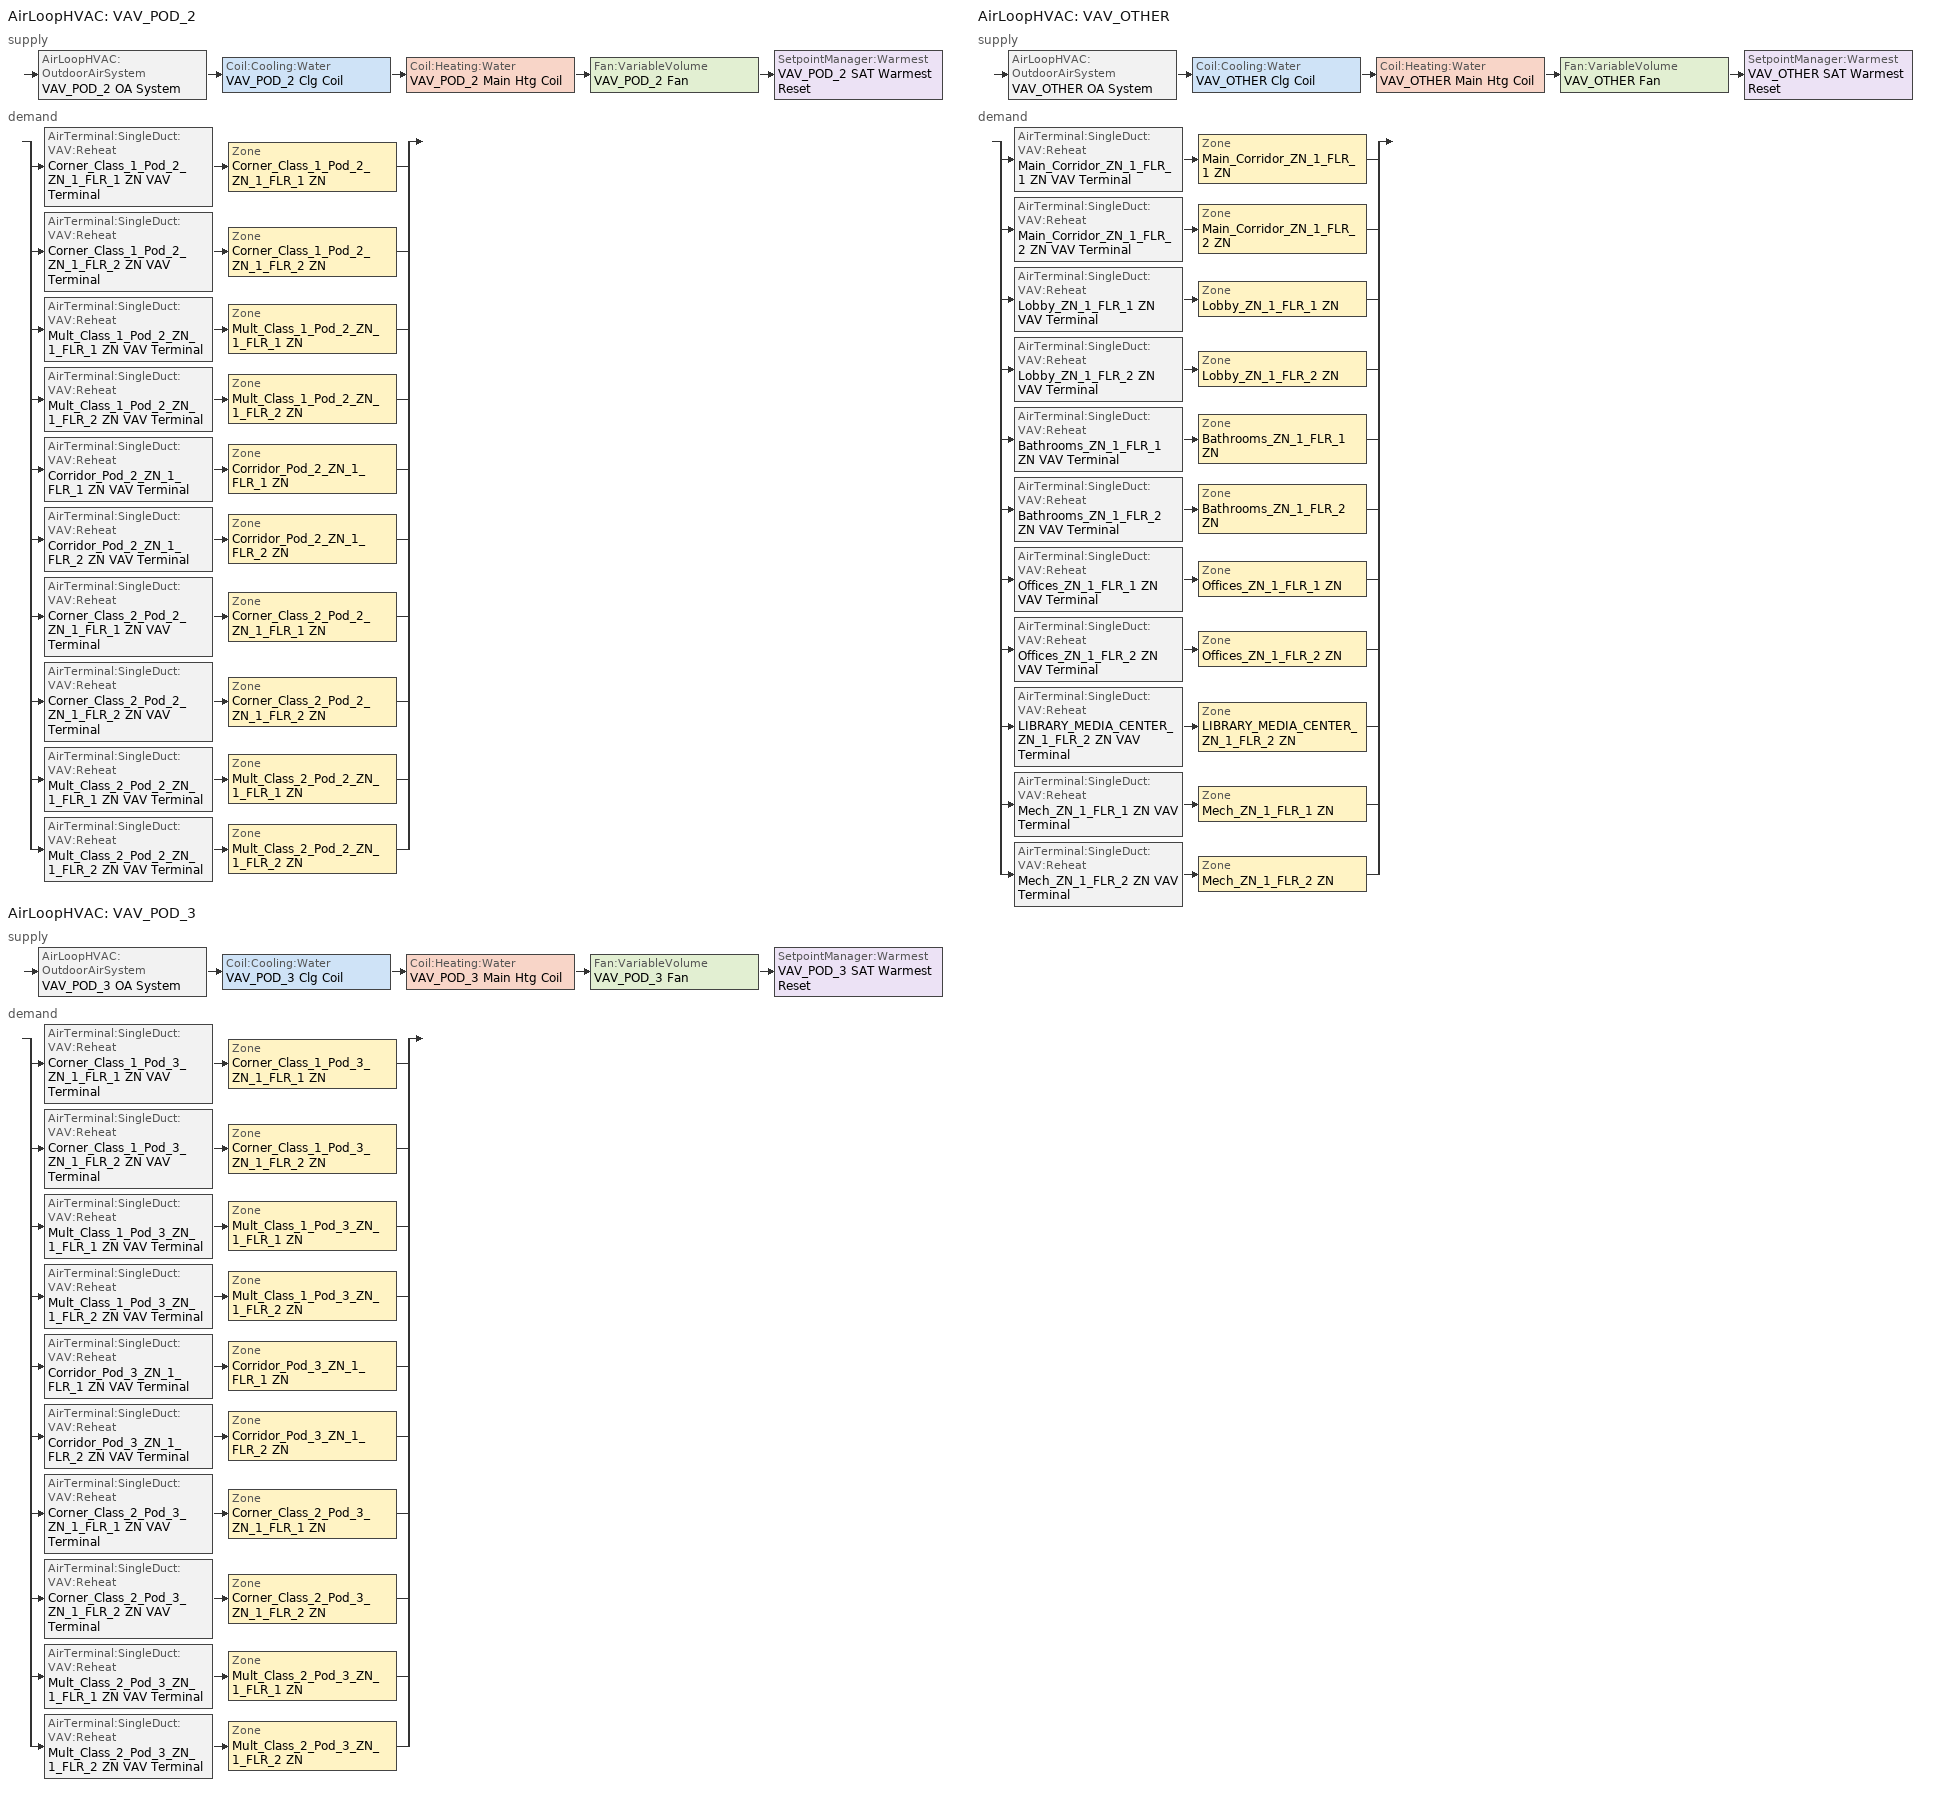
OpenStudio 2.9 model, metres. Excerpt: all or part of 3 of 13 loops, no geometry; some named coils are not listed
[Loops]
AirLoopHVAC 'VAV_POD_2'
 supply: AirLoopHVAC:OutdoorAirSystem 'VAV_POD_2 OA System' > Coil:Cooling:Water 'VAV_POD_2 Clg Coil' > Coil:Heating:Water 'VAV_POD_2 Main Htg Coil' > Fan:VariableVolume 'VAV_POD_2 Fan' > SetpointManager:Warmest 'VAV_POD_2 SAT Warmest Reset'
 demand: split
  | AirTerminal:SingleDuct:VAV:Reheat 'Corner_Class_1_Pod_2_ZN_1_FLR_1 ZN VAV Terminal' > Zone 'Corner_Class_1_Pod_2_ZN_1_FLR_1 ZN'
  | AirTerminal:SingleDuct:VAV:Reheat 'Corner_Class_1_Pod_2_ZN_1_FLR_2 ZN VAV Terminal' > Zone 'Corner_Class_1_Pod_2_ZN_1_FLR_2 ZN'
  | AirTerminal:SingleDuct:VAV:Reheat 'Mult_Class_1_Pod_2_ZN_1_FLR_1 ZN VAV Terminal' > Zone 'Mult_Class_1_Pod_2_ZN_1_FLR_1 ZN'
  | AirTerminal:SingleDuct:VAV:Reheat 'Mult_Class_1_Pod_2_ZN_1_FLR_2 ZN VAV Terminal' > Zone 'Mult_Class_1_Pod_2_ZN_1_FLR_2 ZN'
  | AirTerminal:SingleDuct:VAV:Reheat 'Corridor_Pod_2_ZN_1_FLR_1 ZN VAV Terminal' > Zone 'Corridor_Pod_2_ZN_1_FLR_1 ZN'
  | AirTerminal:SingleDuct:VAV:Reheat 'Corridor_Pod_2_ZN_1_FLR_2 ZN VAV Terminal' > Zone 'Corridor_Pod_2_ZN_1_FLR_2 ZN'
  | AirTerminal:SingleDuct:VAV:Reheat 'Corner_Class_2_Pod_2_ZN_1_FLR_1 ZN VAV Terminal' > Zone 'Corner_Class_2_Pod_2_ZN_1_FLR_1 ZN'
  | AirTerminal:SingleDuct:VAV:Reheat 'Corner_Class_2_Pod_2_ZN_1_FLR_2 ZN VAV Terminal' > Zone 'Corner_Class_2_Pod_2_ZN_1_FLR_2 ZN'
  | AirTerminal:SingleDuct:VAV:Reheat 'Mult_Class_2_Pod_2_ZN_1_FLR_1 ZN VAV Terminal' > Zone 'Mult_Class_2_Pod_2_ZN_1_FLR_1 ZN'
  | AirTerminal:SingleDuct:VAV:Reheat 'Mult_Class_2_Pod_2_ZN_1_FLR_2 ZN VAV Terminal' > Zone 'Mult_Class_2_Pod_2_ZN_1_FLR_2 ZN'
AirLoopHVAC 'VAV_POD_3'
 supply: AirLoopHVAC:OutdoorAirSystem 'VAV_POD_3 OA System' > Coil:Cooling:Water 'VAV_POD_3 Clg Coil' > Coil:Heating:Water 'VAV_POD_3 Main Htg Coil' > Fan:VariableVolume 'VAV_POD_3 Fan' > SetpointManager:Warmest 'VAV_POD_3 SAT Warmest Reset'
 demand: split
  | AirTerminal:SingleDuct:VAV:Reheat 'Corner_Class_1_Pod_3_ZN_1_FLR_1 ZN VAV Terminal' > Zone 'Corner_Class_1_Pod_3_ZN_1_FLR_1 ZN'
  | AirTerminal:SingleDuct:VAV:Reheat 'Corner_Class_1_Pod_3_ZN_1_FLR_2 ZN VAV Terminal' > Zone 'Corner_Class_1_Pod_3_ZN_1_FLR_2 ZN'
  | AirTerminal:SingleDuct:VAV:Reheat 'Mult_Class_1_Pod_3_ZN_1_FLR_1 ZN VAV Terminal' > Zone 'Mult_Class_1_Pod_3_ZN_1_FLR_1 ZN'
  | AirTerminal:SingleDuct:VAV:Reheat 'Mult_Class_1_Pod_3_ZN_1_FLR_2 ZN VAV Terminal' > Zone 'Mult_Class_1_Pod_3_ZN_1_FLR_2 ZN'
  | AirTerminal:SingleDuct:VAV:Reheat 'Corridor_Pod_3_ZN_1_FLR_1 ZN VAV Terminal' > Zone 'Corridor_Pod_3_ZN_1_FLR_1 ZN'
  | AirTerminal:SingleDuct:VAV:Reheat 'Corridor_Pod_3_ZN_1_FLR_2 ZN VAV Terminal' > Zone 'Corridor_Pod_3_ZN_1_FLR_2 ZN'
  | AirTerminal:SingleDuct:VAV:Reheat 'Corner_Class_2_Pod_3_ZN_1_FLR_1 ZN VAV Terminal' > Zone 'Corner_Class_2_Pod_3_ZN_1_FLR_1 ZN'
  | AirTerminal:SingleDuct:VAV:Reheat 'Corner_Class_2_Pod_3_ZN_1_FLR_2 ZN VAV Terminal' > Zone 'Corner_Class_2_Pod_3_ZN_1_FLR_2 ZN'
  | AirTerminal:SingleDuct:VAV:Reheat 'Mult_Class_2_Pod_3_ZN_1_FLR_1 ZN VAV Terminal' > Zone 'Mult_Class_2_Pod_3_ZN_1_FLR_1 ZN'
  | AirTerminal:SingleDuct:VAV:Reheat 'Mult_Class_2_Pod_3_ZN_1_FLR_2 ZN VAV Terminal' > Zone 'Mult_Class_2_Pod_3_ZN_1_FLR_2 ZN'
AirLoopHVAC 'VAV_OTHER'
 supply: AirLoopHVAC:OutdoorAirSystem 'VAV_OTHER OA System' > Coil:Cooling:Water 'VAV_OTHER Clg Coil' > Coil:Heating:Water 'VAV_OTHER Main Htg Coil' > Fan:VariableVolume 'VAV_OTHER Fan' > SetpointManager:Warmest 'VAV_OTHER SAT Warmest Reset'
 demand: split
  | AirTerminal:SingleDuct:VAV:Reheat 'Main_Corridor_ZN_1_FLR_1 ZN VAV Terminal' > Zone 'Main_Corridor_ZN_1_FLR_1 ZN'
  | AirTerminal:SingleDuct:VAV:Reheat 'Main_Corridor_ZN_1_FLR_2 ZN VAV Terminal' > Zone 'Main_Corridor_ZN_1_FLR_2 ZN'
  | AirTerminal:SingleDuct:VAV:Reheat 'Lobby_ZN_1_FLR_1 ZN VAV Terminal' > Zone 'Lobby_ZN_1_FLR_1 ZN'
  | AirTerminal:SingleDuct:VAV:Reheat 'Lobby_ZN_1_FLR_2 ZN VAV Terminal' > Zone 'Lobby_ZN_1_FLR_2 ZN'
  | AirTerminal:SingleDuct:VAV:Reheat 'Bathrooms_ZN_1_FLR_1 ZN VAV Terminal' > Zone 'Bathrooms_ZN_1_FLR_1 ZN'
  | AirTerminal:SingleDuct:VAV:Reheat 'Bathrooms_ZN_1_FLR_2 ZN VAV Terminal' > Zone 'Bathrooms_ZN_1_FLR_2 ZN'
  | AirTerminal:SingleDuct:VAV:Reheat 'Offices_ZN_1_FLR_1 ZN VAV Terminal' > Zone 'Offices_ZN_1_FLR_1 ZN'
  | AirTerminal:SingleDuct:VAV:Reheat 'Offices_ZN_1_FLR_2 ZN VAV Terminal' > Zone 'Offices_ZN_1_FLR_2 ZN'
  | AirTerminal:SingleDuct:VAV:Reheat 'LIBRARY_MEDIA_CENTER_ZN_1_FLR_2 ZN VAV Terminal' > Zone 'LIBRARY_MEDIA_CENTER_ZN_1_FLR_2 ZN'
  | AirTerminal:SingleDuct:VAV:Reheat 'Mech_ZN_1_FLR_1 ZN VAV Terminal' > Zone 'Mech_ZN_1_FLR_1 ZN'
  | AirTerminal:SingleDuct:VAV:Reheat 'Mech_ZN_1_FLR_2 ZN VAV Terminal' > Zone 'Mech_ZN_1_FLR_2 ZN'
[Sizing:Zone] Zone Cooling Design Supply Air Temperature Input Method=SupplyAirTemperature; Zone Cooling Design Supply Air Temperature {C}=12.7778; Zone Cooling Design Supply Air Temperature Difference {deltaC}=11.11; Zone Heating Design Supply Air Temperature Input Method=SupplyAirTemperature; Zone Heating Design Supply Air Temperature {C}=40; Zone Heating Design Supply Air Temperature Difference {deltaC}=11.11; Zone Cooling Design Supply Air Humidity Ratio {kg-H2O/kg-air}=0.0085; Zone Heating Design Supply Air Humidity Ratio {kg-H2O/kg-air}=0.008; Cooling Design Air Flow Method=DesignDay; Heating Design Air Flow Method=DesignDay; Account for Dedicated Outdoor Air System=No; Dedicated Outdoor Air System Control Strategy=NeutralSupplyAir; Dedicated Outdoor Air Low Setpoint Temperature for Design {C}=autosize; Dedicated Outdoor Air High Setpoint Temperature for Design {C}=autosize
Bathrooms_ZN_1_FLR_1 ZN; Bathrooms_ZN_1_FLR_2 ZN; Corner_Class_1_Pod_2_ZN_1_FLR_1 ZN; Corner_Class_1_Pod_2_ZN_1_FLR_2 ZN; Corner_Class_1_Pod_3_ZN_1_FLR_1 ZN; Corner_Class_1_Pod_3_ZN_1_FLR_2 ZN; Corner_Class_2_Pod_2_ZN_1_FLR_1 ZN; Corner_Class_2_Pod_2_ZN_1_FLR_2 ZN; Corner_Class_2_Pod_3_ZN_1_FLR_1 ZN; Corner_Class_2_Pod_3_ZN_1_FLR_2 ZN; Corridor_Pod_2_ZN_1_FLR_1 ZN; Corridor_Pod_2_ZN_1_FLR_2 ZN; Corridor_Pod_3_ZN_1_FLR_1 ZN; Corridor_Pod_3_ZN_1_FLR_2 ZN; LIBRARY_MEDIA_CENTER_ZN_1_FLR_2 ZN; Lobby_ZN_1_FLR_1 ZN; Lobby_ZN_1_FLR_2 ZN; Main_Corridor_ZN_1_FLR_1 ZN; Main_Corridor_ZN_1_FLR_2 ZN; Mech_ZN_1_FLR_2 ZN; Mult_Class_1_Pod_2_ZN_1_FLR_1 ZN; Mult_Class_1_Pod_2_ZN_1_FLR_2 ZN; Mult_Class_1_Pod_3_ZN_1_FLR_1 ZN; Mult_Class_1_Pod_3_ZN_1_FLR_2 ZN; Mult_Class_2_Pod_2_ZN_1_FLR_1 ZN; Mult_Class_2_Pod_2_ZN_1_FLR_2 ZN; Mult_Class_2_Pod_3_ZN_1_FLR_1 ZN; Mult_Class_2_Pod_3_ZN_1_FLR_2 ZN; Offices_ZN_1_FLR_1 ZN; Offices_ZN_1_FLR_2 ZN
[Zone equipment]
Bathrooms_ZN_1_FLR_1 ZN: Bathrooms_ZN_1_FLR_1 ZN VAV Terminal, Bathrooms_ZN_1_FLR_1 ZN Exhaust Fan
Bathrooms_ZN_1_FLR_2 ZN: Bathrooms_ZN_1_FLR_2 ZN VAV Terminal, Bathrooms_ZN_1_FLR_2 ZN Exhaust Fan
Corner_Class_1_Pod_2_ZN_1_FLR_1 ZN: Corner_Class_1_Pod_2_ZN_1_FLR_1 ZN VAV Terminal
Corner_Class_1_Pod_2_ZN_1_FLR_2 ZN: Corner_Class_1_Pod_2_ZN_1_FLR_2 ZN VAV Terminal
Corner_Class_1_Pod_3_ZN_1_FLR_1 ZN: Corner_Class_1_Pod_3_ZN_1_FLR_1 ZN VAV Terminal
Corner_Class_1_Pod_3_ZN_1_FLR_2 ZN: Corner_Class_1_Pod_3_ZN_1_FLR_2 ZN VAV Terminal
Corner_Class_2_Pod_2_ZN_1_FLR_1 ZN: Corner_Class_2_Pod_2_ZN_1_FLR_1 ZN VAV Terminal
Corner_Class_2_Pod_2_ZN_1_FLR_2 ZN: Corner_Class_2_Pod_2_ZN_1_FLR_2 ZN VAV Terminal
Corner_Class_2_Pod_3_ZN_1_FLR_1 ZN: Corner_Class_2_Pod_3_ZN_1_FLR_1 ZN VAV Terminal
Corner_Class_2_Pod_3_ZN_1_FLR_2 ZN: Corner_Class_2_Pod_3_ZN_1_FLR_2 ZN VAV Terminal
Corridor_Pod_2_ZN_1_FLR_1 ZN: Corridor_Pod_2_ZN_1_FLR_1 ZN VAV Terminal
Corridor_Pod_2_ZN_1_FLR_2 ZN: Corridor_Pod_2_ZN_1_FLR_2 ZN VAV Terminal
Corridor_Pod_3_ZN_1_FLR_1 ZN: Corridor_Pod_3_ZN_1_FLR_1 ZN VAV Terminal
Corridor_Pod_3_ZN_1_FLR_2 ZN: Corridor_Pod_3_ZN_1_FLR_2 ZN VAV Terminal
LIBRARY_MEDIA_CENTER_ZN_1_FLR_2 ZN: LIBRARY_MEDIA_CENTER_ZN_1_FLR_2 ZN VAV Terminal
Lobby_ZN_1_FLR_1 ZN: Lobby_ZN_1_FLR_1 ZN VAV Terminal
Lobby_ZN_1_FLR_2 ZN: Lobby_ZN_1_FLR_2 ZN VAV Terminal
Main_Corridor_ZN_1_FLR_1 ZN: Main_Corridor_ZN_1_FLR_1 ZN VAV Terminal
Main_Corridor_ZN_1_FLR_2 ZN: Main_Corridor_ZN_1_FLR_2 ZN VAV Terminal
Mech_ZN_1_FLR_1 ZN: Mech_ZN_1_FLR_1 ZN VAV Terminal
Mech_ZN_1_FLR_2 ZN: Mech_ZN_1_FLR_2 ZN VAV Terminal
Mult_Class_1_Pod_2_ZN_1_FLR_1 ZN: Mult_Class_1_Pod_2_ZN_1_FLR_1 ZN VAV Terminal
Mult_Class_1_Pod_2_ZN_1_FLR_2 ZN: Mult_Class_1_Pod_2_ZN_1_FLR_2 ZN VAV Terminal
Mult_Class_1_Pod_3_ZN_1_FLR_1 ZN: Mult_Class_1_Pod_3_ZN_1_FLR_1 ZN VAV Terminal
Mult_Class_1_Pod_3_ZN_1_FLR_2 ZN: Mult_Class_1_Pod_3_ZN_1_FLR_2 ZN VAV Terminal
Mult_Class_2_Pod_2_ZN_1_FLR_1 ZN: Mult_Class_2_Pod_2_ZN_1_FLR_1 ZN VAV Terminal
Mult_Class_2_Pod_2_ZN_1_FLR_2 ZN: Mult_Class_2_Pod_2_ZN_1_FLR_2 ZN VAV Terminal
Mult_Class_2_Pod_3_ZN_1_FLR_1 ZN: Mult_Class_2_Pod_3_ZN_1_FLR_1 ZN VAV Terminal
Mult_Class_2_Pod_3_ZN_1_FLR_2 ZN: Mult_Class_2_Pod_3_ZN_1_FLR_2 ZN VAV Terminal
Offices_ZN_1_FLR_1 ZN: Offices_ZN_1_FLR_1 ZN VAV Terminal
Offices_ZN_1_FLR_2 ZN: Offices_ZN_1_FLR_2 ZN VAV Terminal
[AirLoopHVAC] Availability Schedule=SchoolSecondary HVACOperationSchd; Design Supply Air Flow Rate {m3/s}=AutoSize
VAV_POD_2; VAV_POD_3; VAV_OTHER
[Sizing:System] Type of Load to Size On=Sensible; Central Heating Maximum System Air Flow Ratio=0.3; Preheat Design Temperature {C}=7.22222; Preheat Design Humidity Ratio {kg-H2O/kg-Air}=0.008; Precool Design Temperature {C}=12.7778; Precool Design Humidity Ratio {kg-H2O/kg-Air}=0.008; Central Cooling Design Supply Air Temperature {C}=12.7778; Central Heating Design Supply Air Temperature {C}=12.7778; Sizing Option=Coincident; 100% Outdoor Air in Cooling=No; 100% Outdoor Air in Heating=No; Central Cooling Design Supply Air Humidity Ratio {kg-H2O/kg-Air}=0.0085; Central Heating Design Supply Air Humidity Ratio {kg-H2O/kg-Air}=0.008; Cooling Design Air Flow Method=DesignDay; Cooling Design Air Flow Rate {m3/s}=0; Heating Design Air Flow Method=DesignDay; Heating Design Air Flow Rate {m3/s}=0; System Outdoor Air Method=ZoneSum; Zone Maximum Outdoor Air Fraction=1; Cooling Supply Air Flow Rate Per Floor Area {m3/s-m2}=0.00996765; Cooling Fraction of Autosized Cooling Supply Air Flow Rate=1; Cooling Supply Air Flow Rate Per Unit Cooling Capacity {m3/s-W}=3.94755e-05; Heating Supply Air Flow Rate Per Floor Area {m3/s-m2}=0.00996765; Heating Fraction of Autosized Heating Supply Air Flow Rate=1; Heating Fraction of Autosized Cooling Supply Air Flow Rate=1; Heating Supply Air Flow Rate Per Unit Heating Capacity {m3/s-W}=3.15882e-05; Cooling Design Capacity Method=CoolingDesignCapacity; Cooling Design Capacity {W}=autosize; Cooling Design Capacity Per Floor Area {W/m2}=234.7; Fraction of Autosized Cooling Design Capacity=1; Heating Design Capacity Method=HeatingDesignCapacity; Heating Design Capacity {W}=autosize; Heating Design Capacity Per Floor Area {W/m2}=157; Fraction of Autosized Heating Design Capacity=1; Central Cooling Capacity Control Method=OnOff
Name | Design Outdoor Air Flow Rate {m3/s}
VAV_POD_2; VAV_POD_3 | 9.493504
VAV_OTHER | 4.61027
[Fan:VariableVolume] Availability Schedule=Always On Discrete; Pressure Rise {Pa}=1389.92; Maximum Flow Rate {m3/s}=Autosize; Fan Power Minimum Flow Rate Input Method=Fraction; Fan Power Minimum Flow Fraction=0.25; Fan Power Minimum Air Flow Rate {m3/s}=0; Motor In Airstream Fraction=1; Fan Power Coefficient 1=0.04076; Fan Power Coefficient 2=0.0881; Fan Power Coefficient 3=-0.0729; Fan Power Coefficient 4=0.9437; Fan Power Coefficient 5=0
Name | Fan Total Efficiency | Motor Efficiency
VAV_POD_2 Fan | 0.6084 | 0.936
VAV_POD_3 Fan; VAV_OTHER Fan | 0.61165 | 0.941
[Controller:OutdoorAir] Maximum Outdoor Air Flow Rate {m3/s}=Autosize; Economizer Control Type=DifferentialDryBulb; Economizer Control Action Type=ModulateFlow; Lockout Type=NoLockout; Minimum Limit Type=FixedMinimum; Minimum Outdoor Air Schedule=SchoolSecondary MinOA_MotorizedDamper_Sched; High Humidity Control=No
Name | Minimum Outdoor Air Flow Rate {m3/s} | Controller Mechanical Ventilation | Heat Recovery Bypass Control Type
VAV_POD_2 OA Controller | autosize | VAV_POD_2 Vent Controller | BypassWhenOAFlowGreaterThanMinimum
VAV_POD_3 OA Controller | autosize | VAV_POD_3 Vent Controller | BypassWhenOAFlowGreaterThanMinimum
VAV_OTHER OA Controller | 0 | VAV_OTHER Vent Controller | BypassWhenWithinEconomizerLimits
[Controller:MechanicalVentilation] Availability Schedule=Always On Discrete
Name | System Outdoor Air Method
VAV_POD_2 Vent Controller; VAV_POD_3 Vent Controller | ZoneSum
VAV_OTHER Vent Controller | VentilationRateProcedure
[AirLoopHVAC:OutdoorAirSystem]
Name | Controller
VAV_POD_2 OA System | VAV_POD_2 OA Controller
VAV_POD_3 OA System | VAV_POD_3 OA Controller
VAV_OTHER OA System | VAV_OTHER OA Controller
[AirTerminal:SingleDuct:VAV:Reheat] Availability Schedule=Always On Discrete; Maximum Air Flow Rate {m3/s}=AutoSize; Zone Minimum Air Flow Input Method=Constant; Fixed Minimum Air Flow Rate {m3/s}=0; Maximum Hot Water or Steam Flow Rate {m3/s}=AutoSize; Minimum Hot Water or Steam Flow Rate {m3/s}=0; Convergence Tolerance=0.001; Damper Heating Action=ReverseWithLimits; Maximum Flow per Zone Floor Area During Reheat {m3/s-m2}=AutoSize; Maximum Flow Fraction During Reheat=0.5; Maximum Reheat Air Temperature {C}=40; Control For Outdoor Air=No
Name | Constant Minimum Air Flow Fraction | Reheat Coil
Corner_Class_1_Pod_2_ZN_1_FLR_1 ZN VAV Terminal | 0.7 | Corner_Class_1_Pod_2_ZN_1_FLR_1 ZN Reheat Coil
Corner_Class_1_Pod_2_ZN_1_FLR_2 ZN VAV Terminal | 0.7 | Corner_Class_1_Pod_2_ZN_1_FLR_2 ZN Reheat Coil
Mult_Class_1_Pod_2_ZN_1_FLR_1 ZN VAV Terminal | 0.7 | Mult_Class_1_Pod_2_ZN_1_FLR_1 ZN Reheat Coil
Mult_Class_1_Pod_2_ZN_1_FLR_2 ZN VAV Terminal | 0.7 | Mult_Class_1_Pod_2_ZN_1_FLR_2 ZN Reheat Coil
Corridor_Pod_2_ZN_1_FLR_1 ZN VAV Terminal | 0.350093 | Corridor_Pod_2_ZN_1_FLR_1 ZN Reheat Coil
Corridor_Pod_2_ZN_1_FLR_2 ZN VAV Terminal | 0.2 | Corridor_Pod_2_ZN_1_FLR_2 ZN Reheat Coil
Corner_Class_2_Pod_2_ZN_1_FLR_1 ZN VAV Terminal | 0.7 | Corner_Class_2_Pod_2_ZN_1_FLR_1 ZN Reheat Coil
Corner_Class_2_Pod_2_ZN_1_FLR_2 ZN VAV Terminal | 0.7 | Corner_Class_2_Pod_2_ZN_1_FLR_2 ZN Reheat Coil
Mult_Class_2_Pod_2_ZN_1_FLR_1 ZN VAV Terminal | 0.88631 | Mult_Class_2_Pod_2_ZN_1_FLR_1 ZN Reheat Coil
Mult_Class_2_Pod_2_ZN_1_FLR_2 ZN VAV Terminal | 0.7 | Mult_Class_2_Pod_2_ZN_1_FLR_2 ZN Reheat Coil
Corner_Class_1_Pod_3_ZN_1_FLR_1 ZN VAV Terminal | 0.7 | Corner_Class_1_Pod_3_ZN_1_FLR_1 ZN Reheat Coil
Corner_Class_1_Pod_3_ZN_1_FLR_2 ZN VAV Terminal | 0.7 | Corner_Class_1_Pod_3_ZN_1_FLR_2 ZN Reheat Coil
Mult_Class_1_Pod_3_ZN_1_FLR_1 ZN VAV Terminal | 0.7 | Mult_Class_1_Pod_3_ZN_1_FLR_1 ZN Reheat Coil
Mult_Class_1_Pod_3_ZN_1_FLR_2 ZN VAV Terminal | 0.7 | Mult_Class_1_Pod_3_ZN_1_FLR_2 ZN Reheat Coil
Corridor_Pod_3_ZN_1_FLR_1 ZN VAV Terminal | 0.352224 | Corridor_Pod_3_ZN_1_FLR_1 ZN Reheat Coil
Corridor_Pod_3_ZN_1_FLR_2 ZN VAV Terminal | 0.2 | Corridor_Pod_3_ZN_1_FLR_2 ZN Reheat Coil
Corner_Class_2_Pod_3_ZN_1_FLR_1 ZN VAV Terminal | 0.7 | Corner_Class_2_Pod_3_ZN_1_FLR_1 ZN Reheat Coil
Corner_Class_2_Pod_3_ZN_1_FLR_2 ZN VAV Terminal | 0.7 | Corner_Class_2_Pod_3_ZN_1_FLR_2 ZN Reheat Coil
Mult_Class_2_Pod_3_ZN_1_FLR_1 ZN VAV Terminal | 0.875244 | Mult_Class_2_Pod_3_ZN_1_FLR_1 ZN Reheat Coil
Mult_Class_2_Pod_3_ZN_1_FLR_2 ZN VAV Terminal | 0.7 | Mult_Class_2_Pod_3_ZN_1_FLR_2 ZN Reheat Coil
Main_Corridor_ZN_1_FLR_1 ZN VAV Terminal | 0.522204 | Main_Corridor_ZN_1_FLR_1 ZN Reheat Coil
Main_Corridor_ZN_1_FLR_2 ZN VAV Terminal | 0.258066 | Main_Corridor_ZN_1_FLR_2 ZN Reheat Coil
Lobby_ZN_1_FLR_1 ZN VAV Terminal | 0.332608 | Lobby_ZN_1_FLR_1 ZN Reheat Coil
Lobby_ZN_1_FLR_2 ZN VAV Terminal | 0.2 | Lobby_ZN_1_FLR_2 ZN Reheat Coil
Bathrooms_ZN_1_FLR_1 ZN VAV Terminal | 0.480978 | Bathrooms_ZN_1_FLR_1 ZN Reheat Coil
Bathrooms_ZN_1_FLR_2 ZN VAV Terminal | 0.24227 | Bathrooms_ZN_1_FLR_2 ZN Reheat Coil
Offices_ZN_1_FLR_1 ZN VAV Terminal | 0.303307 | Offices_ZN_1_FLR_1 ZN Reheat Coil
Offices_ZN_1_FLR_2 ZN VAV Terminal | 0.2 | Offices_ZN_1_FLR_2 ZN Reheat Coil
LIBRARY_MEDIA_CENTER_ZN_1_FLR_2 ZN VAV Terminal | 0.7 | LIBRARY_MEDIA_CENTER_ZN_1_FLR_2 ZN Reheat Coil
Mech_ZN_1_FLR_1 ZN VAV Terminal | 0.364412 | Mech_ZN_1_FLR_1 ZN Reheat Coil
Mech_ZN_1_FLR_2 ZN VAV Terminal | 0.562657 | Mech_ZN_1_FLR_2 ZN Reheat Coil
[Fan:ZoneExhaust] Availability Schedule=SchoolSecondary Hours_of_operation; Fan Total Efficiency=0.0660786; Pressure Rise {Pa}=124.544; Maximum Flow Rate {m3/s}=0.283168; System Availability Manager Coupling Mode=Decoupled
Bathrooms_ZN_1_FLR_1 ZN Exhaust Fan; Bathrooms_ZN_1_FLR_2 ZN Exhaust Fan
[SetpointManager:Warmest] Control Variable=Temperature; Minimum Setpoint Temperature {C}=12.7778; Maximum Setpoint Temperature {C}=15.5556; Strategy=MaximumTemperature
Name | Setpoint Node or NodeList
VAV_OTHER SAT Warmest Reset | VAV_OTHER Supply Outlet Node
VAV_POD_2 SAT Warmest Reset | VAV_POD_2 Supply Outlet Node
VAV_POD_3 SAT Warmest Reset | VAV_POD_3 Supply Outlet Node
[Schedule:Constant]
Always On Discrete: Value=1
[Schedule:Ruleset]
Name | Default Day Schedule | Summer Design Day Schedule | Winter Design Day Schedule
SchoolSecondary HVACOperationSchd | SchoolSecondary HVACOperationSchd Default | SchoolSecondary HVACOperationSchd Summer Design Day | SchoolSecondary HVACOperationSchd Winter Design Day
SchoolSecondary MinOA_MotorizedDamper_Sched | SchoolSecondary MinOA_MotorizedDamper_Sched Default | SchoolSecondary MinOA_MotorizedDamper_Sched Summer Design Day | SchoolSecondary MinOA_MotorizedDamper_Sched Winter Design Day
SchoolSecondary Hours_of_operation | SchoolSecondary Hours_of_operation Default | SchoolSecondary Hours_of_operation Summer Design Day | SchoolSecondary Hours_of_operation Winter Design Day
[Schedule:Day]
SchoolSecondary HVACOperationSchd Default; SchoolSecondary MinOA_MotorizedDamper_Sched Default; SchoolSecondary Hours_of_operation Default: 24, 0, 0
SchoolSecondary HVACOperationSchd Winter Design Day; SchoolSecondary HVACOperationSchd Summer Design Day; SchoolSecondary HVACOperationSchd WntrDsn|SmrDsn|Wkdy Day; SchoolSecondary Hours_of_operation Winter Design Day; SchoolSecondary Hours_of_operation Summer Design Day; SchoolSecondary Hours_of_operation WntrDsn|SmrDsn|Wkdy Day: 7, 0, 0, 21, 0, 1, 24, 0, 0
SchoolSecondary MinOA_MotorizedDamper_Sched Winter Design Day; SchoolSecondary MinOA_MotorizedDamper_Sched Summer Design Day; SchoolSecondary MinOA_MotorizedDamper_Sched WntrDsn|SmrDsn|Wkdy Day: 8, 0, 0, 21, 0, 1, 24, 0, 0
[Schedule:Rule] Rule Order=0; Apply Monday=Yes; Apply Tuesday=Yes; Apply Wednesday=Yes; Apply Thursday=Yes; Apply Friday=Yes; Date Specification Type=DateRange; Start Month=1; Start Day=1; End Month=12; End Day=31
Name | Schedule Ruleset | Day Schedule
Schedule Rule 92 | SchoolSecondary HVACOperationSchd | SchoolSecondary HVACOperationSchd WntrDsn|SmrDsn|Wkdy Day
Schedule Rule 93 | SchoolSecondary MinOA_MotorizedDamper_Sched | SchoolSecondary MinOA_MotorizedDamper_Sched WntrDsn|SmrDsn|Wkdy Day
Schedule Rule 104 | SchoolSecondary Hours_of_operation | SchoolSecondary Hours_of_operation WntrDsn|SmrDsn|Wkdy Day
